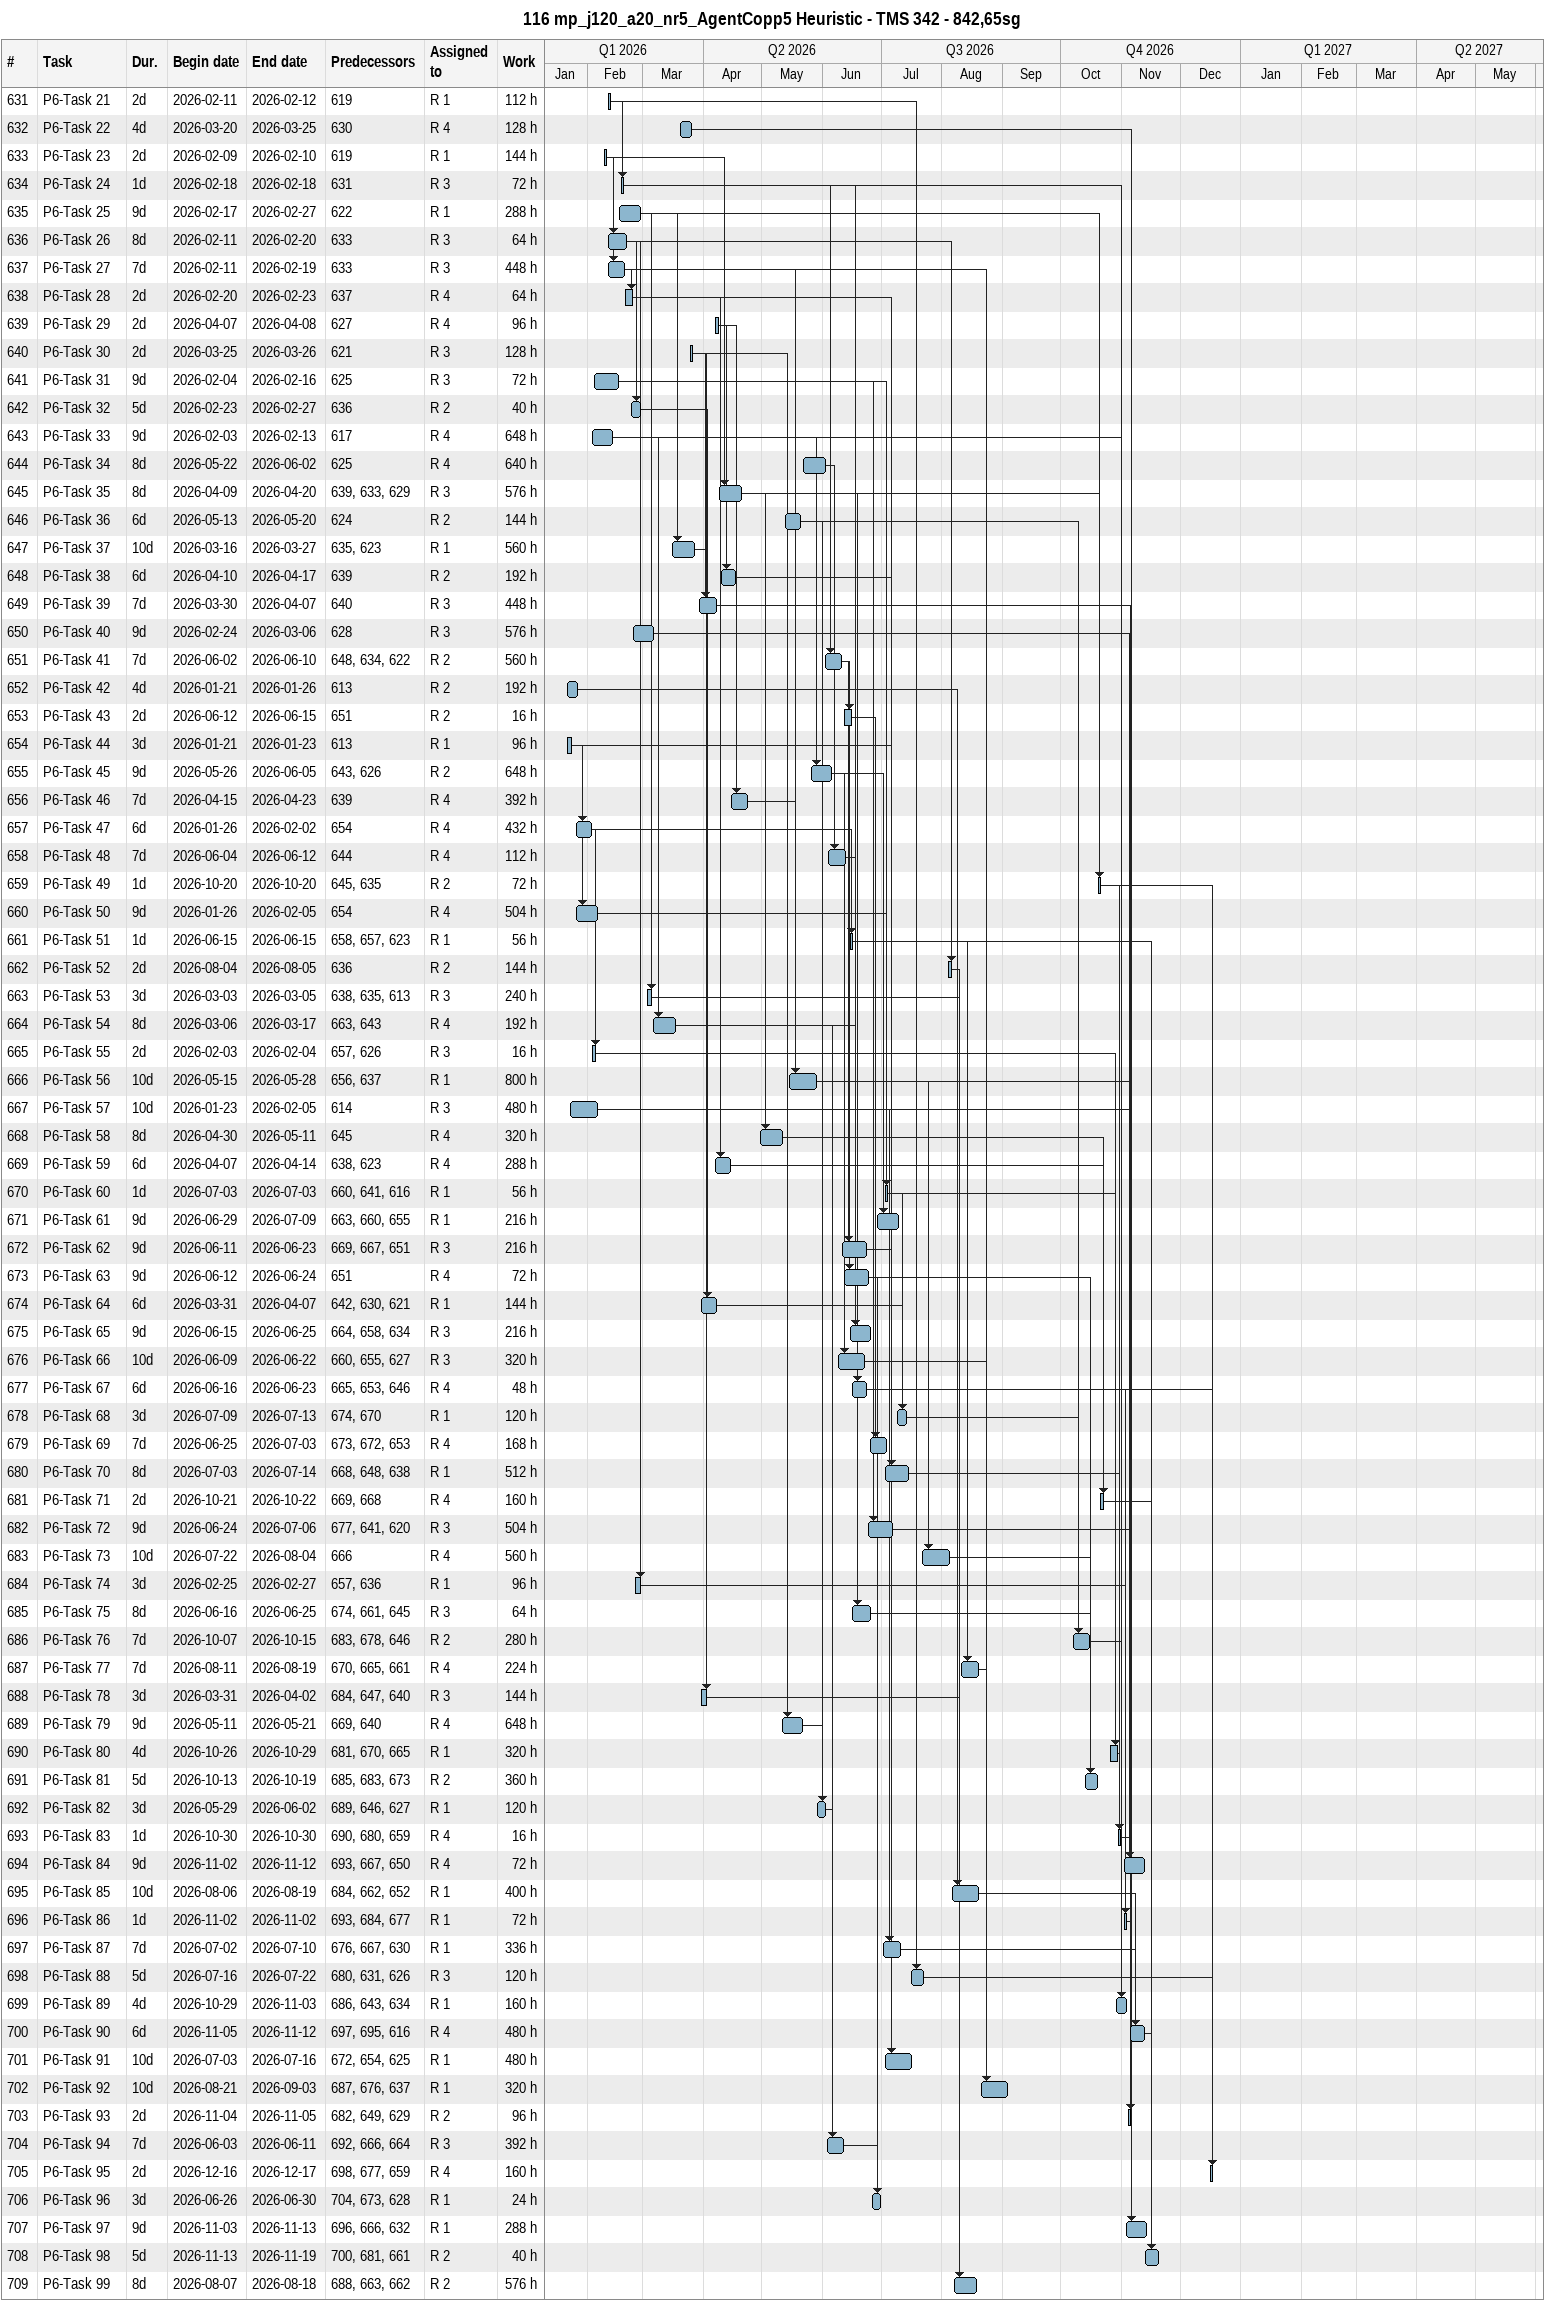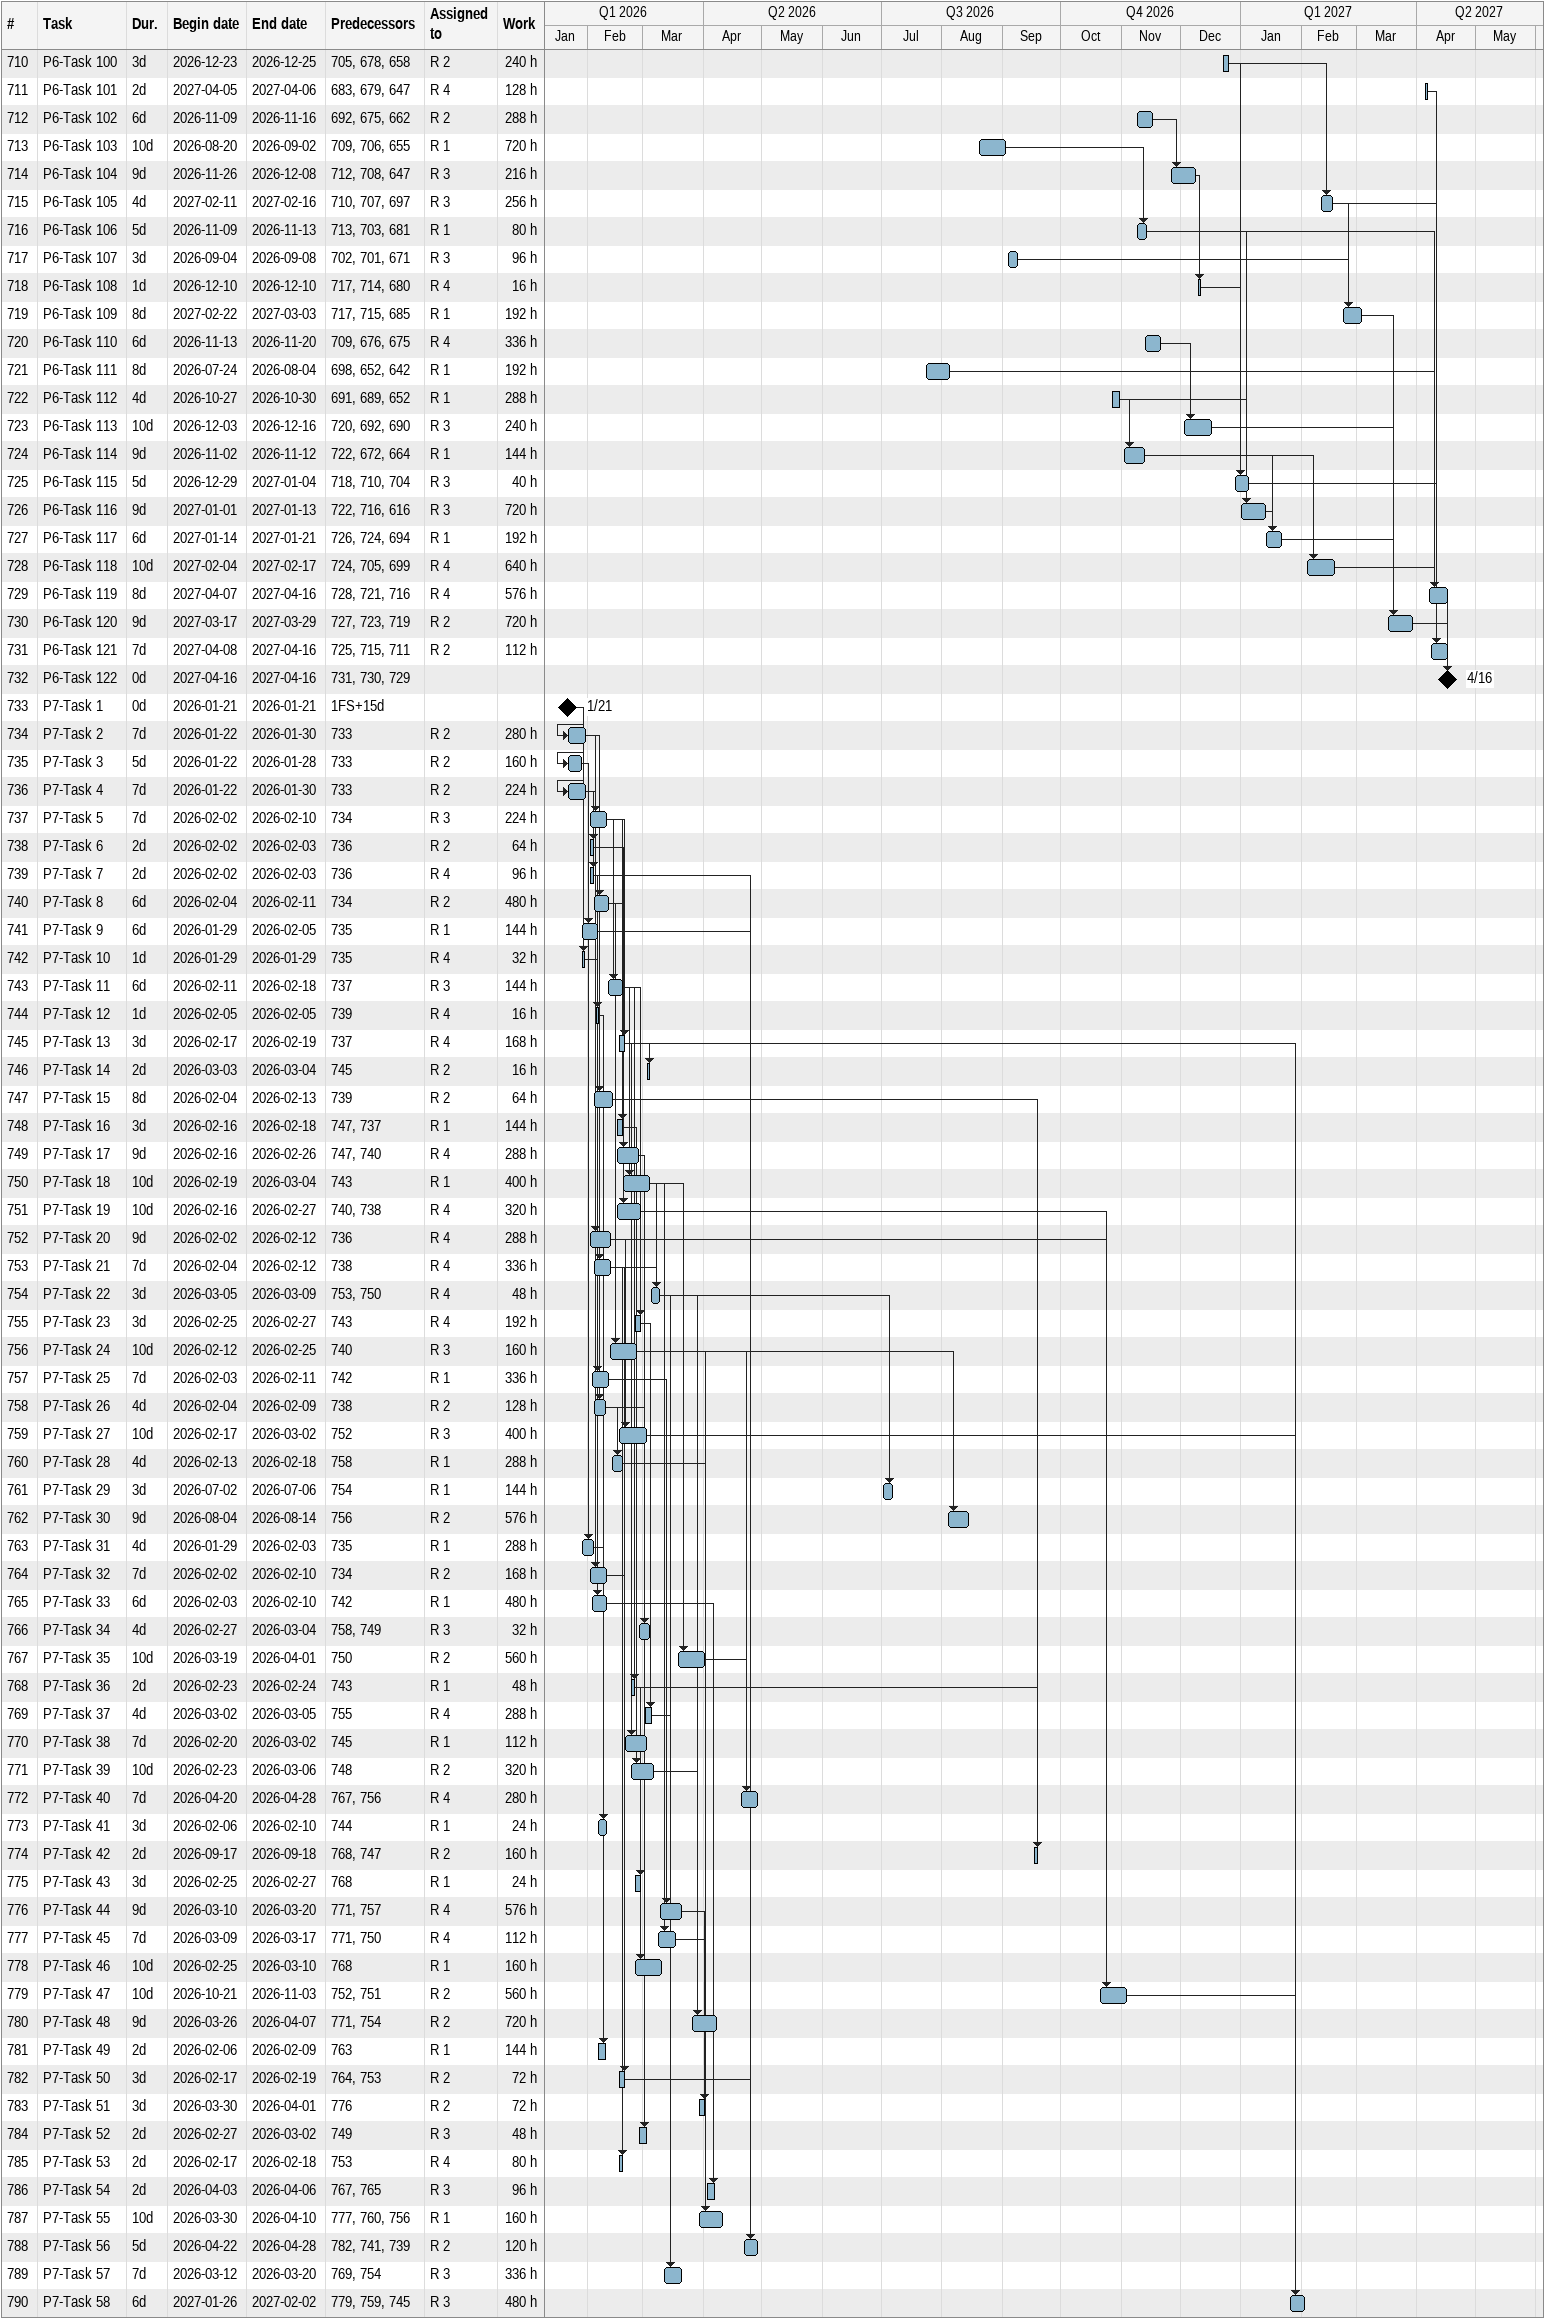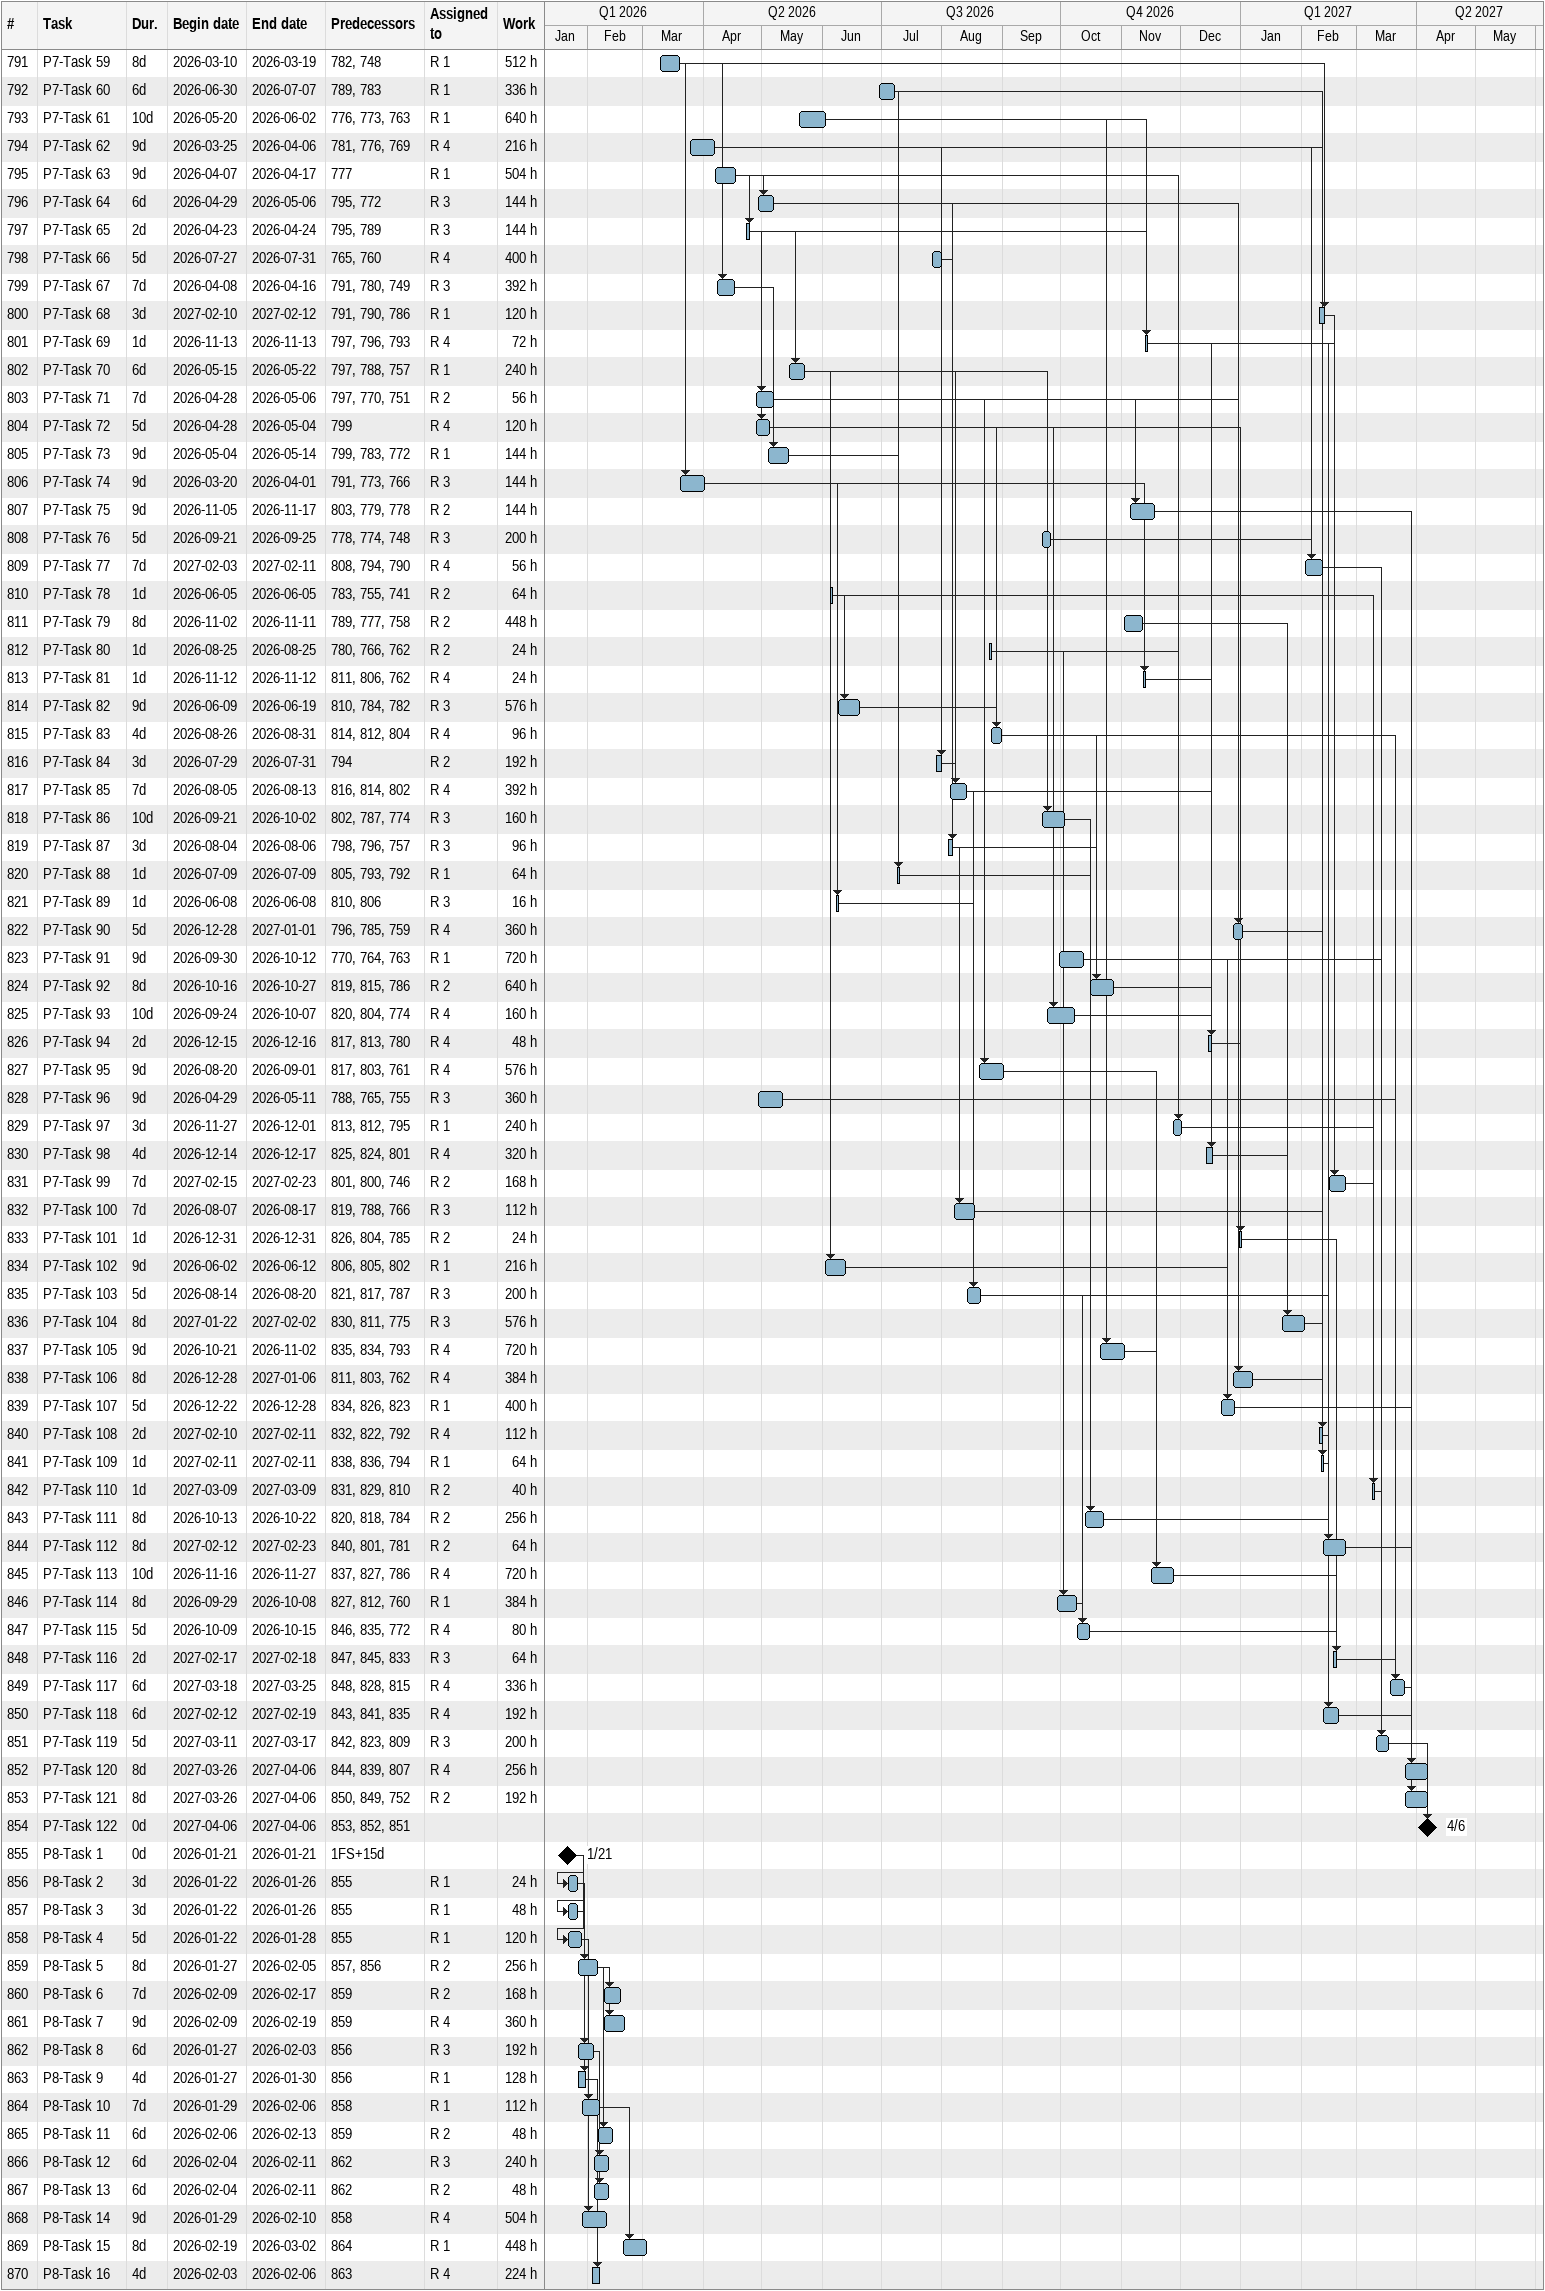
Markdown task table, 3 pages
116 mp_j120_a20_nr5_AgentCopp5 Heuristic - TMS 342 - 842,65sg

| ID | Task | Duration | Start | Finish | Predecessors | Resources | Work (h) |
|---|---|---|---|---|---|---|---|
| 631 | P6-Task 21 | 2d | 2026-02-11 | 2026-02-12 | 619 | R 1 | 112 |
| 632 | P6-Task 22 | 4d | 2026-03-20 | 2026-03-25 | 630 | R 4 | 128 |
| 633 | P6-Task 23 | 2d | 2026-02-09 | 2026-02-10 | 619 | R 1 | 144 |
| 634 | P6-Task 24 | 1d | 2026-02-18 | 2026-02-18 | 631 | R 3 | 72 |
| 635 | P6-Task 25 | 9d | 2026-02-17 | 2026-02-27 | 622 | R 1 | 288 |
| 636 | P6-Task 26 | 8d | 2026-02-11 | 2026-02-20 | 633 | R 3 | 64 |
| 637 | P6-Task 27 | 7d | 2026-02-11 | 2026-02-19 | 633 | R 3 | 448 |
| 638 | P6-Task 28 | 2d | 2026-02-20 | 2026-02-23 | 637 | R 4 | 64 |
| 639 | P6-Task 29 | 2d | 2026-04-07 | 2026-04-08 | 627 | R 4 | 96 |
| 640 | P6-Task 30 | 2d | 2026-03-25 | 2026-03-26 | 621 | R 3 | 128 |
| 641 | P6-Task 31 | 9d | 2026-02-04 | 2026-02-16 | 625 | R 3 | 72 |
| 642 | P6-Task 32 | 5d | 2026-02-23 | 2026-02-27 | 636 | R 2 | 40 |
| 643 | P6-Task 33 | 9d | 2026-02-03 | 2026-02-13 | 617 | R 4 | 648 |
| 644 | P6-Task 34 | 8d | 2026-05-22 | 2026-06-02 | 625 | R 4 | 640 |
| 645 | P6-Task 35 | 8d | 2026-04-09 | 2026-04-20 | 639, 633, 629 | R 3 | 576 |
| 646 | P6-Task 36 | 6d | 2026-05-13 | 2026-05-20 | 624 | R 2 | 144 |
| 647 | P6-Task 37 | 10d | 2026-03-16 | 2026-03-27 | 635, 623 | R 1 | 560 |
| 648 | P6-Task 38 | 6d | 2026-04-10 | 2026-04-17 | 639 | R 2 | 192 |
| 649 | P6-Task 39 | 7d | 2026-03-30 | 2026-04-07 | 640 | R 3 | 448 |
| 650 | P6-Task 40 | 9d | 2026-02-24 | 2026-03-06 | 628 | R 3 | 576 |
| 651 | P6-Task 41 | 7d | 2026-06-02 | 2026-06-10 | 648, 634, 622 | R 2 | 560 |
| 652 | P6-Task 42 | 4d | 2026-01-21 | 2026-01-26 | 613 | R 2 | 192 |
| 653 | P6-Task 43 | 2d | 2026-06-12 | 2026-06-15 | 651 | R 2 | 16 |
| 654 | P6-Task 44 | 3d | 2026-01-21 | 2026-01-23 | 613 | R 1 | 96 |
| 655 | P6-Task 45 | 9d | 2026-05-26 | 2026-06-05 | 643, 626 | R 2 | 648 |
| 656 | P6-Task 46 | 7d | 2026-04-15 | 2026-04-23 | 639 | R 4 | 392 |
| 657 | P6-Task 47 | 6d | 2026-01-26 | 2026-02-02 | 654 | R 4 | 432 |
| 658 | P6-Task 48 | 7d | 2026-06-04 | 2026-06-12 | 644 | R 4 | 112 |
| 659 | P6-Task 49 | 1d | 2026-10-20 | 2026-10-20 | 645, 635 | R 2 | 72 |
| 660 | P6-Task 50 | 9d | 2026-01-26 | 2026-02-05 | 654 | R 4 | 504 |
| 661 | P6-Task 51 | 1d | 2026-06-15 | 2026-06-15 | 658, 657, 623 | R 1 | 56 |
| 662 | P6-Task 52 | 2d | 2026-08-04 | 2026-08-05 | 636 | R 2 | 144 |
| 663 | P6-Task 53 | 3d | 2026-03-03 | 2026-03-05 | 638, 635, 613 | R 3 | 240 |
| 664 | P6-Task 54 | 8d | 2026-03-06 | 2026-03-17 | 663, 643 | R 4 | 192 |
| 665 | P6-Task 55 | 2d | 2026-02-03 | 2026-02-04 | 657, 626 | R 3 | 16 |
| 666 | P6-Task 56 | 10d | 2026-05-15 | 2026-05-28 | 656, 637 | R 1 | 800 |
| 667 | P6-Task 57 | 10d | 2026-01-23 | 2026-02-05 | 614 | R 3 | 480 |
| 668 | P6-Task 58 | 8d | 2026-04-30 | 2026-05-11 | 645 | R 4 | 320 |
| 669 | P6-Task 59 | 6d | 2026-04-07 | 2026-04-14 | 638, 623 | R 4 | 288 |
| 670 | P6-Task 60 | 1d | 2026-07-03 | 2026-07-03 | 660, 641, 616 | R 1 | 56 |
| 671 | P6-Task 61 | 9d | 2026-06-29 | 2026-07-09 | 663, 660, 655 | R 1 | 216 |
| 672 | P6-Task 62 | 9d | 2026-06-11 | 2026-06-23 | 669, 667, 651 | R 3 | 216 |
| 673 | P6-Task 63 | 9d | 2026-06-12 | 2026-06-24 | 651 | R 4 | 72 |
| 674 | P6-Task 64 | 6d | 2026-03-31 | 2026-04-07 | 642, 630, 621 | R 1 | 144 |
| 675 | P6-Task 65 | 9d | 2026-06-15 | 2026-06-25 | 664, 658, 634 | R 3 | 216 |
| 676 | P6-Task 66 | 10d | 2026-06-09 | 2026-06-22 | 660, 655, 627 | R 3 | 320 |
| 677 | P6-Task 67 | 6d | 2026-06-16 | 2026-06-23 | 665, 653, 646 | R 4 | 48 |
| 678 | P6-Task 68 | 3d | 2026-07-09 | 2026-07-13 | 674, 670 | R 1 | 120 |
| 679 | P6-Task 69 | 7d | 2026-06-25 | 2026-07-03 | 673, 672, 653 | R 4 | 168 |
| 680 | P6-Task 70 | 8d | 2026-07-03 | 2026-07-14 | 668, 648, 638 | R 1 | 512 |
| 681 | P6-Task 71 | 2d | 2026-10-21 | 2026-10-22 | 669, 668 | R 4 | 160 |
| 682 | P6-Task 72 | 9d | 2026-06-24 | 2026-07-06 | 677, 641, 620 | R 3 | 504 |
| 683 | P6-Task 73 | 10d | 2026-07-22 | 2026-08-04 | 666 | R 4 | 560 |
| 684 | P6-Task 74 | 3d | 2026-02-25 | 2026-02-27 | 657, 636 | R 1 | 96 |
| 685 | P6-Task 75 | 8d | 2026-06-16 | 2026-06-25 | 674, 661, 645 | R 3 | 64 |
| 686 | P6-Task 76 | 7d | 2026-10-07 | 2026-10-15 | 683, 678, 646 | R 2 | 280 |
| 687 | P6-Task 77 | 7d | 2026-08-11 | 2026-08-19 | 670, 665, 661 | R 4 | 224 |
| 688 | P6-Task 78 | 3d | 2026-03-31 | 2026-04-02 | 684, 647, 640 | R 3 | 144 |
| 689 | P6-Task 79 | 9d | 2026-05-11 | 2026-05-21 | 669, 640 | R 4 | 648 |
| 690 | P6-Task 80 | 4d | 2026-10-26 | 2026-10-29 | 681, 670, 665 | R 1 | 320 |
| 691 | P6-Task 81 | 5d | 2026-10-13 | 2026-10-19 | 685, 683, 673 | R 2 | 360 |
| 692 | P6-Task 82 | 3d | 2026-05-29 | 2026-06-02 | 689, 646, 627 | R 1 | 120 |
| 693 | P6-Task 83 | 1d | 2026-10-30 | 2026-10-30 | 690, 680, 659 | R 4 | 16 |
| 694 | P6-Task 84 | 9d | 2026-11-02 | 2026-11-12 | 693, 667, 650 | R 4 | 72 |
| 695 | P6-Task 85 | 10d | 2026-08-06 | 2026-08-19 | 684, 662, 652 | R 1 | 400 |
| 696 | P6-Task 86 | 1d | 2026-11-02 | 2026-11-02 | 693, 684, 677 | R 1 | 72 |
| 697 | P6-Task 87 | 7d | 2026-07-02 | 2026-07-10 | 676, 667, 630 | R 1 | 336 |
| 698 | P6-Task 88 | 5d | 2026-07-16 | 2026-07-22 | 680, 631, 626 | R 3 | 120 |
| 699 | P6-Task 89 | 4d | 2026-10-29 | 2026-11-03 | 686, 643, 634 | R 1 | 160 |
| 700 | P6-Task 90 | 6d | 2026-11-05 | 2026-11-12 | 697, 695, 616 | R 4 | 480 |
| 701 | P6-Task 91 | 10d | 2026-07-03 | 2026-07-16 | 672, 654, 625 | R 1 | 480 |
| 702 | P6-Task 92 | 10d | 2026-08-21 | 2026-09-03 | 687, 676, 637 | R 1 | 320 |
| 703 | P6-Task 93 | 2d | 2026-11-04 | 2026-11-05 | 682, 649, 629 | R 2 | 96 |
| 704 | P6-Task 94 | 7d | 2026-06-03 | 2026-06-11 | 692, 666, 664 | R 3 | 392 |
| 705 | P6-Task 95 | 2d | 2026-12-16 | 2026-12-17 | 698, 677, 659 | R 4 | 160 |
| 706 | P6-Task 96 | 3d | 2026-06-26 | 2026-06-30 | 704, 673, 628 | R 1 | 24 |
| 707 | P6-Task 97 | 9d | 2026-11-03 | 2026-11-13 | 696, 666, 632 | R 1 | 288 |
| 708 | P6-Task 98 | 5d | 2026-11-13 | 2026-11-19 | 700, 681, 661 | R 2 | 40 |
| 709 | P6-Task 99 | 8d | 2026-08-07 | 2026-08-18 | 688, 663, 662 | R 2 | 576 |
| 710 | P6-Task 100 | 3d | 2026-12-23 | 2026-12-25 | 705, 678, 658 | R 2 | 240 |
| 711 | P6-Task 101 | 2d | 2027-04-05 | 2027-04-06 | 683, 679, 647 | R 4 | 128 |
| 712 | P6-Task 102 | 6d | 2026-11-09 | 2026-11-16 | 692, 675, 662 | R 2 | 288 |
| 713 | P6-Task 103 | 10d | 2026-08-20 | 2026-09-02 | 709, 706, 655 | R 1 | 720 |
| 714 | P6-Task 104 | 9d | 2026-11-26 | 2026-12-08 | 712, 708, 647 | R 3 | 216 |
| 715 | P6-Task 105 | 4d | 2027-02-11 | 2027-02-16 | 710, 707, 697 | R 3 | 256 |
| 716 | P6-Task 106 | 5d | 2026-11-09 | 2026-11-13 | 713, 703, 681 | R 1 | 80 |
| 717 | P6-Task 107 | 3d | 2026-09-04 | 2026-09-08 | 702, 701, 671 | R 3 | 96 |
| 718 | P6-Task 108 | 1d | 2026-12-10 | 2026-12-10 | 717, 714, 680 | R 4 | 16 |
| 719 | P6-Task 109 | 8d | 2027-02-22 | 2027-03-03 | 717, 715, 685 | R 1 | 192 |
| 720 | P6-Task 110 | 6d | 2026-11-13 | 2026-11-20 | 709, 676, 675 | R 4 | 336 |
| 721 | P6-Task 111 | 8d | 2026-07-24 | 2026-08-04 | 698, 652, 642 | R 1 | 192 |
| 722 | P6-Task 112 | 4d | 2026-10-27 | 2026-10-30 | 691, 689, 652 | R 1 | 288 |
| 723 | P6-Task 113 | 10d | 2026-12-03 | 2026-12-16 | 720, 692, 690 | R 3 | 240 |
| 724 | P6-Task 114 | 9d | 2026-11-02 | 2026-11-12 | 722, 672, 664 | R 1 | 144 |
| 725 | P6-Task 115 | 5d | 2026-12-29 | 2027-01-04 | 718, 710, 704 | R 3 | 40 |
| 726 | P6-Task 116 | 9d | 2027-01-01 | 2027-01-13 | 722, 716, 616 | R 3 | 720 |
| 727 | P6-Task 117 | 6d | 2027-01-14 | 2027-01-21 | 726, 724, 694 | R 1 | 192 |
| 728 | P6-Task 118 | 10d | 2027-02-04 | 2027-02-17 | 724, 705, 699 | R 4 | 640 |
| 729 | P6-Task 119 | 8d | 2027-04-07 | 2027-04-16 | 728, 721, 716 | R 4 | 576 |
| 730 | P6-Task 120 | 9d | 2027-03-17 | 2027-03-29 | 727, 723, 719 | R 2 | 720 |
| 731 | P6-Task 121 | 7d | 2027-04-08 | 2027-04-16 | 725, 715, 711 | R 2 | 112 |
| 732 | P6-Task 122 | 0d | 2027-04-16 | 2027-04-16 | 731, 730, 729 |  |  |
| 733 | P7-Task 1 | 0d | 2026-01-21 | 2026-01-21 | 1FS+15d |  |  |
| 734 | P7-Task 2 | 7d | 2026-01-22 | 2026-01-30 | 733 | R 2 | 280 |
| 735 | P7-Task 3 | 5d | 2026-01-22 | 2026-01-28 | 733 | R 2 | 160 |
| 736 | P7-Task 4 | 7d | 2026-01-22 | 2026-01-30 | 733 | R 2 | 224 |
| 737 | P7-Task 5 | 7d | 2026-02-02 | 2026-02-10 | 734 | R 3 | 224 |
| 738 | P7-Task 6 | 2d | 2026-02-02 | 2026-02-03 | 736 | R 2 | 64 |
| 739 | P7-Task 7 | 2d | 2026-02-02 | 2026-02-03 | 736 | R 4 | 96 |
| 740 | P7-Task 8 | 6d | 2026-02-04 | 2026-02-11 | 734 | R 2 | 480 |
| 741 | P7-Task 9 | 6d | 2026-01-29 | 2026-02-05 | 735 | R 1 | 144 |
| 742 | P7-Task 10 | 1d | 2026-01-29 | 2026-01-29 | 735 | R 4 | 32 |
| 743 | P7-Task 11 | 6d | 2026-02-11 | 2026-02-18 | 737 | R 3 | 144 |
| 744 | P7-Task 12 | 1d | 2026-02-05 | 2026-02-05 | 739 | R 4 | 16 |
| 745 | P7-Task 13 | 3d | 2026-02-17 | 2026-02-19 | 737 | R 4 | 168 |
| 746 | P7-Task 14 | 2d | 2026-03-03 | 2026-03-04 | 745 | R 2 | 16 |
| 747 | P7-Task 15 | 8d | 2026-02-04 | 2026-02-13 | 739 | R 2 | 64 |
| 748 | P7-Task 16 | 3d | 2026-02-16 | 2026-02-18 | 747, 737 | R 1 | 144 |
| 749 | P7-Task 17 | 9d | 2026-02-16 | 2026-02-26 | 747, 740 | R 4 | 288 |
| 750 | P7-Task 18 | 10d | 2026-02-19 | 2026-03-04 | 743 | R 1 | 400 |
| 751 | P7-Task 19 | 10d | 2026-02-16 | 2026-02-27 | 740, 738 | R 4 | 320 |
| 752 | P7-Task 20 | 9d | 2026-02-02 | 2026-02-12 | 736 | R 4 | 288 |
| 753 | P7-Task 21 | 7d | 2026-02-04 | 2026-02-12 | 738 | R 4 | 336 |
| 754 | P7-Task 22 | 3d | 2026-03-05 | 2026-03-09 | 753, 750 | R 4 | 48 |
| 755 | P7-Task 23 | 3d | 2026-02-25 | 2026-02-27 | 743 | R 4 | 192 |
| 756 | P7-Task 24 | 10d | 2026-02-12 | 2026-02-25 | 740 | R 3 | 160 |
| 757 | P7-Task 25 | 7d | 2026-02-03 | 2026-02-11 | 742 | R 1 | 336 |
| 758 | P7-Task 26 | 4d | 2026-02-04 | 2026-02-09 | 738 | R 2 | 128 |
| 759 | P7-Task 27 | 10d | 2026-02-17 | 2026-03-02 | 752 | R 3 | 400 |
| 760 | P7-Task 28 | 4d | 2026-02-13 | 2026-02-18 | 758 | R 1 | 288 |
| 761 | P7-Task 29 | 3d | 2026-07-02 | 2026-07-06 | 754 | R 1 | 144 |
| 762 | P7-Task 30 | 9d | 2026-08-04 | 2026-08-14 | 756 | R 2 | 576 |
| 763 | P7-Task 31 | 4d | 2026-01-29 | 2026-02-03 | 735 | R 1 | 288 |
| 764 | P7-Task 32 | 7d | 2026-02-02 | 2026-02-10 | 734 | R 2 | 168 |
| 765 | P7-Task 33 | 6d | 2026-02-03 | 2026-02-10 | 742 | R 1 | 480 |
| 766 | P7-Task 34 | 4d | 2026-02-27 | 2026-03-04 | 758, 749 | R 3 | 32 |
| 767 | P7-Task 35 | 10d | 2026-03-19 | 2026-04-01 | 750 | R 2 | 560 |
| 768 | P7-Task 36 | 2d | 2026-02-23 | 2026-02-24 | 743 | R 1 | 48 |
| 769 | P7-Task 37 | 4d | 2026-03-02 | 2026-03-05 | 755 | R 4 | 288 |
| 770 | P7-Task 38 | 7d | 2026-02-20 | 2026-03-02 | 745 | R 1 | 112 |
| 771 | P7-Task 39 | 10d | 2026-02-23 | 2026-03-06 | 748 | R 2 | 320 |
| 772 | P7-Task 40 | 7d | 2026-04-20 | 2026-04-28 | 767, 756 | R 4 | 280 |
| 773 | P7-Task 41 | 3d | 2026-02-06 | 2026-02-10 | 744 | R 1 | 24 |
| 774 | P7-Task 42 | 2d | 2026-09-17 | 2026-09-18 | 768, 747 | R 2 | 160 |
| 775 | P7-Task 43 | 3d | 2026-02-25 | 2026-02-27 | 768 | R 1 | 24 |
| 776 | P7-Task 44 | 9d | 2026-03-10 | 2026-03-20 | 771, 757 | R 4 | 576 |
| 777 | P7-Task 45 | 7d | 2026-03-09 | 2026-03-17 | 771, 750 | R 4 | 112 |
| 778 | P7-Task 46 | 10d | 2026-02-25 | 2026-03-10 | 768 | R 1 | 160 |
| 779 | P7-Task 47 | 10d | 2026-10-21 | 2026-11-03 | 752, 751 | R 2 | 560 |
| 780 | P7-Task 48 | 9d | 2026-03-26 | 2026-04-07 | 771, 754 | R 2 | 720 |
| 781 | P7-Task 49 | 2d | 2026-02-06 | 2026-02-09 | 763 | R 1 | 144 |
| 782 | P7-Task 50 | 3d | 2026-02-17 | 2026-02-19 | 764, 753 | R 2 | 72 |
| 783 | P7-Task 51 | 3d | 2026-03-30 | 2026-04-01 | 776 | R 2 | 72 |
| 784 | P7-Task 52 | 2d | 2026-02-27 | 2026-03-02 | 749 | R 3 | 48 |
| 785 | P7-Task 53 | 2d | 2026-02-17 | 2026-02-18 | 753 | R 4 | 80 |
| 786 | P7-Task 54 | 2d | 2026-04-03 | 2026-04-06 | 767, 765 | R 3 | 96 |
| 787 | P7-Task 55 | 10d | 2026-03-30 | 2026-04-10 | 777, 760, 756 | R 1 | 160 |
| 788 | P7-Task 56 | 5d | 2026-04-22 | 2026-04-28 | 782, 741, 739 | R 2 | 120 |
| 789 | P7-Task 57 | 7d | 2026-03-12 | 2026-03-20 | 769, 754 | R 3 | 336 |
| 790 | P7-Task 58 | 6d | 2027-01-26 | 2027-02-02 | 779, 759, 745 | R 3 | 480 |
| 791 | P7-Task 59 | 8d | 2026-03-10 | 2026-03-19 | 782, 748 | R 1 | 512 |
| 792 | P7-Task 60 | 6d | 2026-06-30 | 2026-07-07 | 789, 783 | R 1 | 336 |
| 793 | P7-Task 61 | 10d | 2026-05-20 | 2026-06-02 | 776, 773, 763 | R 1 | 640 |
| 794 | P7-Task 62 | 9d | 2026-03-25 | 2026-04-06 | 781, 776, 769 | R 4 | 216 |
| 795 | P7-Task 63 | 9d | 2026-04-07 | 2026-04-17 | 777 | R 1 | 504 |
| 796 | P7-Task 64 | 6d | 2026-04-29 | 2026-05-06 | 795, 772 | R 3 | 144 |
| 797 | P7-Task 65 | 2d | 2026-04-23 | 2026-04-24 | 795, 789 | R 3 | 144 |
| 798 | P7-Task 66 | 5d | 2026-07-27 | 2026-07-31 | 765, 760 | R 4 | 400 |
| 799 | P7-Task 67 | 7d | 2026-04-08 | 2026-04-16 | 791, 780, 749 | R 3 | 392 |
| 800 | P7-Task 68 | 3d | 2027-02-10 | 2027-02-12 | 791, 790, 786 | R 1 | 120 |
| 801 | P7-Task 69 | 1d | 2026-11-13 | 2026-11-13 | 797, 796, 793 | R 4 | 72 |
| 802 | P7-Task 70 | 6d | 2026-05-15 | 2026-05-22 | 797, 788, 757 | R 1 | 240 |
| 803 | P7-Task 71 | 7d | 2026-04-28 | 2026-05-06 | 797, 770, 751 | R 2 | 56 |
| 804 | P7-Task 72 | 5d | 2026-04-28 | 2026-05-04 | 799 | R 4 | 120 |
| 805 | P7-Task 73 | 9d | 2026-05-04 | 2026-05-14 | 799, 783, 772 | R 1 | 144 |
| 806 | P7-Task 74 | 9d | 2026-03-20 | 2026-04-01 | 791, 773, 766 | R 3 | 144 |
| 807 | P7-Task 75 | 9d | 2026-11-05 | 2026-11-17 | 803, 779, 778 | R 2 | 144 |
| 808 | P7-Task 76 | 5d | 2026-09-21 | 2026-09-25 | 778, 774, 748 | R 3 | 200 |
| 809 | P7-Task 77 | 7d | 2027-02-03 | 2027-02-11 | 808, 794, 790 | R 4 | 56 |
| 810 | P7-Task 78 | 1d | 2026-06-05 | 2026-06-05 | 783, 755, 741 | R 2 | 64 |
| 811 | P7-Task 79 | 8d | 2026-11-02 | 2026-11-11 | 789, 777, 758 | R 2 | 448 |
| 812 | P7-Task 80 | 1d | 2026-08-25 | 2026-08-25 | 780, 766, 762 | R 2 | 24 |
| 813 | P7-Task 81 | 1d | 2026-11-12 | 2026-11-12 | 811, 806, 762 | R 4 | 24 |
| 814 | P7-Task 82 | 9d | 2026-06-09 | 2026-06-19 | 810, 784, 782 | R 3 | 576 |
| 815 | P7-Task 83 | 4d | 2026-08-26 | 2026-08-31 | 814, 812, 804 | R 4 | 96 |
| 816 | P7-Task 84 | 3d | 2026-07-29 | 2026-07-31 | 794 | R 2 | 192 |
| 817 | P7-Task 85 | 7d | 2026-08-05 | 2026-08-13 | 816, 814, 802 | R 4 | 392 |
| 818 | P7-Task 86 | 10d | 2026-09-21 | 2026-10-02 | 802, 787, 774 | R 3 | 160 |
| 819 | P7-Task 87 | 3d | 2026-08-04 | 2026-08-06 | 798, 796, 757 | R 3 | 96 |
| 820 | P7-Task 88 | 1d | 2026-07-09 | 2026-07-09 | 805, 793, 792 | R 1 | 64 |
| 821 | P7-Task 89 | 1d | 2026-06-08 | 2026-06-08 | 810, 806 | R 3 | 16 |
| 822 | P7-Task 90 | 5d | 2026-12-28 | 2027-01-01 | 796, 785, 759 | R 4 | 360 |
| 823 | P7-Task 91 | 9d | 2026-09-30 | 2026-10-12 | 770, 764, 763 | R 1 | 720 |
| 824 | P7-Task 92 | 8d | 2026-10-16 | 2026-10-27 | 819, 815, 786 | R 2 | 640 |
| 825 | P7-Task 93 | 10d | 2026-09-24 | 2026-10-07 | 820, 804, 774 | R 4 | 160 |
| 826 | P7-Task 94 | 2d | 2026-12-15 | 2026-12-16 | 817, 813, 780 | R 4 | 48 |
| 827 | P7-Task 95 | 9d | 2026-08-20 | 2026-09-01 | 817, 803, 761 | R 4 | 576 |
| 828 | P7-Task 96 | 9d | 2026-04-29 | 2026-05-11 | 788, 765, 755 | R 3 | 360 |
| 829 | P7-Task 97 | 3d | 2026-11-27 | 2026-12-01 | 813, 812, 795 | R 1 | 240 |
| 830 | P7-Task 98 | 4d | 2026-12-14 | 2026-12-17 | 825, 824, 801 | R 4 | 320 |
| 831 | P7-Task 99 | 7d | 2027-02-15 | 2027-02-23 | 801, 800, 746 | R 2 | 168 |
| 832 | P7-Task 100 | 7d | 2026-08-07 | 2026-08-17 | 819, 788, 766 | R 3 | 112 |
| 833 | P7-Task 101 | 1d | 2026-12-31 | 2026-12-31 | 826, 804, 785 | R 2 | 24 |
| 834 | P7-Task 102 | 9d | 2026-06-02 | 2026-06-12 | 806, 805, 802 | R 1 | 216 |
| 835 | P7-Task 103 | 5d | 2026-08-14 | 2026-08-20 | 821, 817, 787 | R 3 | 200 |
| 836 | P7-Task 104 | 8d | 2027-01-22 | 2027-02-02 | 830, 811, 775 | R 3 | 576 |
| 837 | P7-Task 105 | 9d | 2026-10-21 | 2026-11-02 | 835, 834, 793 | R 4 | 720 |
| 838 | P7-Task 106 | 8d | 2026-12-28 | 2027-01-06 | 811, 803, 762 | R 4 | 384 |
| 839 | P7-Task 107 | 5d | 2026-12-22 | 2026-12-28 | 834, 826, 823 | R 1 | 400 |
| 840 | P7-Task 108 | 2d | 2027-02-10 | 2027-02-11 | 832, 822, 792 | R 4 | 112 |
| 841 | P7-Task 109 | 1d | 2027-02-11 | 2027-02-11 | 838, 836, 794 | R 1 | 64 |
| 842 | P7-Task 110 | 1d | 2027-03-09 | 2027-03-09 | 831, 829, 810 | R 2 | 40 |
| 843 | P7-Task 111 | 8d | 2026-10-13 | 2026-10-22 | 820, 818, 784 | R 2 | 256 |
| 844 | P7-Task 112 | 8d | 2027-02-12 | 2027-02-23 | 840, 801, 781 | R 2 | 64 |
| 845 | P7-Task 113 | 10d | 2026-11-16 | 2026-11-27 | 837, 827, 786 | R 4 | 720 |
| 846 | P7-Task 114 | 8d | 2026-09-29 | 2026-10-08 | 827, 812, 760 | R 1 | 384 |
| 847 | P7-Task 115 | 5d | 2026-10-09 | 2026-10-15 | 846, 835, 772 | R 4 | 80 |
| 848 | P7-Task 116 | 2d | 2027-02-17 | 2027-02-18 | 847, 845, 833 | R 3 | 64 |
| 849 | P7-Task 117 | 6d | 2027-03-18 | 2027-03-25 | 848, 828, 815 | R 4 | 336 |
| 850 | P7-Task 118 | 6d | 2027-02-12 | 2027-02-19 | 843, 841, 835 | R 4 | 192 |
| 851 | P7-Task 119 | 5d | 2027-03-11 | 2027-03-17 | 842, 823, 809 | R 3 | 200 |
| 852 | P7-Task 120 | 8d | 2027-03-26 | 2027-04-06 | 844, 839, 807 | R 4 | 256 |
| 853 | P7-Task 121 | 8d | 2027-03-26 | 2027-04-06 | 850, 849, 752 | R 2 | 192 |
| 854 | P7-Task 122 | 0d | 2027-04-06 | 2027-04-06 | 853, 852, 851 |  |  |
| 855 | P8-Task 1 | 0d | 2026-01-21 | 2026-01-21 | 1FS+15d |  |  |
| 856 | P8-Task 2 | 3d | 2026-01-22 | 2026-01-26 | 855 | R 1 | 24 |
| 857 | P8-Task 3 | 3d | 2026-01-22 | 2026-01-26 | 855 | R 1 | 48 |
| 858 | P8-Task 4 | 5d | 2026-01-22 | 2026-01-28 | 855 | R 1 | 120 |
| 859 | P8-Task 5 | 8d | 2026-01-27 | 2026-02-05 | 857, 856 | R 2 | 256 |
| 860 | P8-Task 6 | 7d | 2026-02-09 | 2026-02-17 | 859 | R 2 | 168 |
| 861 | P8-Task 7 | 9d | 2026-02-09 | 2026-02-19 | 859 | R 4 | 360 |
| 862 | P8-Task 8 | 6d | 2026-01-27 | 2026-02-03 | 856 | R 3 | 192 |
| 863 | P8-Task 9 | 4d | 2026-01-27 | 2026-01-30 | 856 | R 1 | 128 |
| 864 | P8-Task 10 | 7d | 2026-01-29 | 2026-02-06 | 858 | R 1 | 112 |
| 865 | P8-Task 11 | 6d | 2026-02-06 | 2026-02-13 | 859 | R 2 | 48 |
| 866 | P8-Task 12 | 6d | 2026-02-04 | 2026-02-11 | 862 | R 3 | 240 |
| 867 | P8-Task 13 | 6d | 2026-02-04 | 2026-02-11 | 862 | R 2 | 48 |
| 868 | P8-Task 14 | 9d | 2026-01-29 | 2026-02-10 | 858 | R 4 | 504 |
| 869 | P8-Task 15 | 8d | 2026-02-19 | 2026-03-02 | 864 | R 1 | 448 |
| 870 | P8-Task 16 | 4d | 2026-02-03 | 2026-02-06 | 863 | R 4 | 224 |
